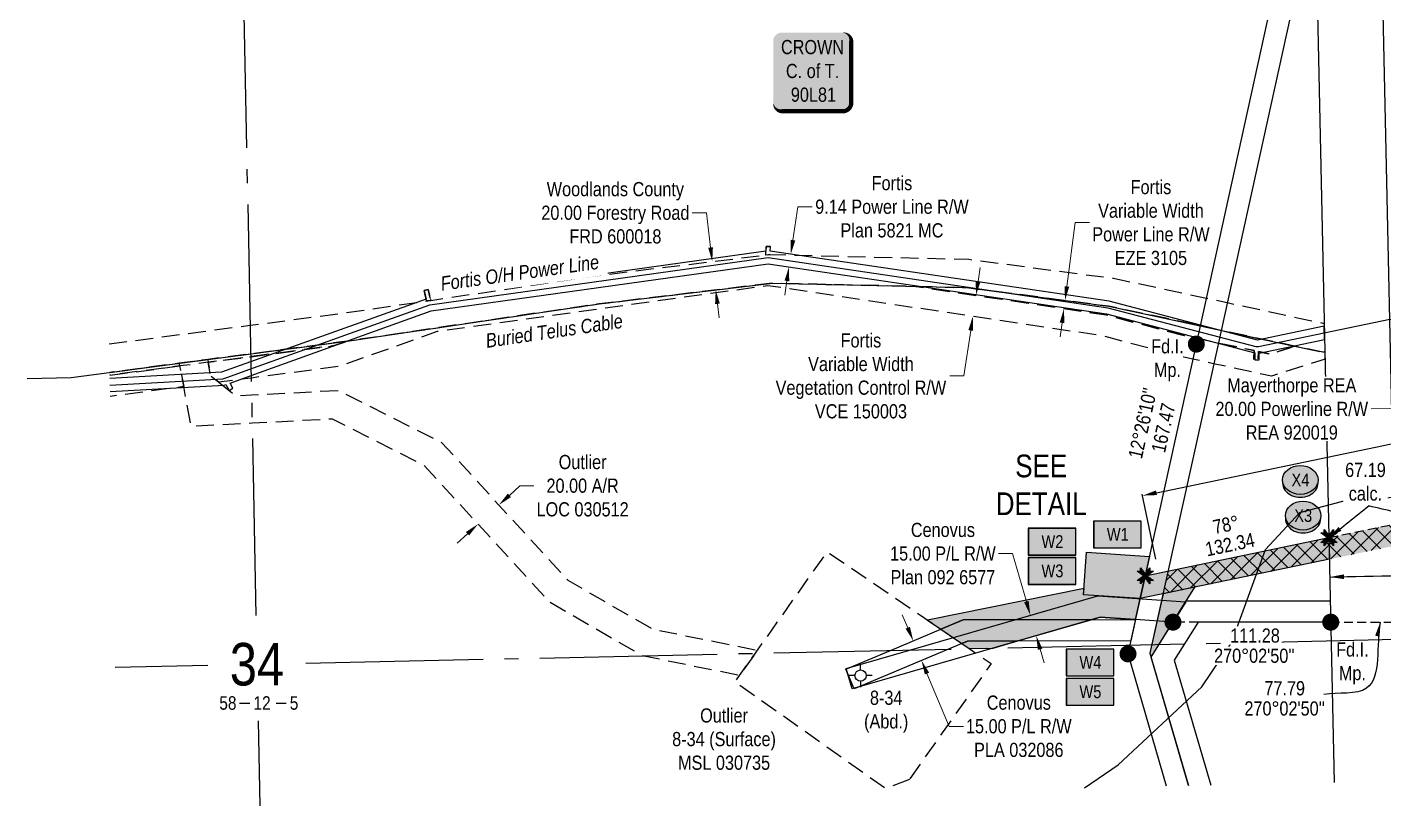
# Model space of a CAD drawing. Extents: x 583467 to 586907, y 5990577 to 5992825.
# Drawn here: x 585021 to 585978, y 5990601 to 5991150 of the extents above; entities that cross this region are included whole.
import ezdxf
from ezdxf.enums import TextEntityAlignment as Align

# ---------------------------------------------------------------- set-up
doc = ezdxf.new("R2010")
doc.units = 0
doc.header["$LTSCALE"] = 5
doc.header["$PDSIZE"] = 0.5
for name, pattern in [('foc-ACCESSROAD', [3.75, 2.5, -1.25]), ('foc-FLOWLINE', [3.75, 2.5, -1.25]), ('foc-QUARTERLINE', [33, 25, -3, 2, -3]), ('foc-TRAV', [1.875, 1.25, -0.625]), ('foc-WHEELTRACKS', [2, 0.4, -1.6])]:
    doc.linetypes.add(name, pattern=pattern)
doc.layers.get('Defpoints').update_dxf_attribs({"color": 9})
for name, color, linetype in [('10', 1, 'Continuous'), ('9', 3, 'Continuous'), ('AS-OWNER', 7, 'Continuous'), ('AS-POWER', 104, 'foc-POWER'), ('AS-TELUS', 224, 'foc-TEL'), ('C-AR', 13, 'foc-ACCESSROAD'), ('C-RW', 13, 'Continuous'), ('C-WS', 13, 'foc-ACCESSROAD'), ('DETAIL-T', 7, 'Continuous'), ('F-AR', 190, 'foc-ACCESSROAD'), ('F-EZE', 190, 'foc-FLOWLINE'), ('F-RW', 190, 'Continuous'), ('F-VCE', 190, 'foc-FLOWLINE'), ('F-WS-S', 8, 'Continuous'), ('L-BD', 7, 'Continuous'), ('L-BD1', 253, 'Continuous'), ('L-MON', 1, 'Continuous'), ('L-MON-T', 1, 'Continuous'), ('L-QSEC', 8, 'foc-QUARTERLINE'), ('L-SEC', 7, 'Continuous'), ('L-SECLBL', 7, 'Continuous'), ('L-TIE-T', 7, 'Continuous'), ('L-TITLEDB', 4, 'Continuous'), ('P-CROSSINGS', 250, 'Continuous'), ('P-PROPOSED', 10, 'Continuous'), ('P-PROPOSED-H', 21, 'Continuous'), ('P-TEMP-BLOCKS', 250, 'Continuous'), ('P-TEMP-BLUE-BORE-H', 131, 'Continuous'), ('P-TEMP-H', 41, 'Continuous'), ('P-TEMP-NO CUT-H', 104, 'Continuous'), ('P-TEMP-NO CUT-T', 143, 'Continuous'), ('P-TEMP_WORKSPACE', 46, 'Continuous'), ('P-TRAV', 4, 'foc-TRAV'), ('P-WORKAREA', 113, 'Continuous'), ('P-WORKAREA-H', 111, 'Continuous'), ('T-WATER', 160, 'Continuous'), ('T-WATER-P3', 160, 'foc-WHEELTRACKS')]:
    doc.layers.add(name, color=color, linetype=linetype)
for name, color, linetype, lineweight in [('C-AR-T', 13, 'Continuous', 9), ('C-WS-T', 13, 'Continuous', 9), ('F-AR-T', 190, 'Continuous', 9), ('F-EZE-T', 190, 'Continuous', 9), ('F-RW-T', 190, 'Continuous', 9), ('F-VCE-T', 190, 'Continuous', 9)]:
    doc.layers.add(name, color=color, linetype=linetype, lineweight=lineweight)
doc.layers.add('P-100m WELL BORE BUFFER', color=7, linetype='Continuous', true_color=0xf5ffd6)
doc.styles.add('80', font='ARIALN.TTF', dxfattribs={"height": 10})
doc.styles.add('80CG', font='ARIALN.TTF', dxfattribs={"height": 10})
doc.styles.add('80L', font='ARIALN.TTF', dxfattribs={"height": 10})
doc.styles.add('BOLD', font='ARIALNB.TTF')
doc.styles.add('Crossing', font='ARIALN.TTF', dxfattribs={"height": 10})
doc.styles.add('foc-LtypeFont', font='ARIALN.TTF', dxfattribs={"height": 7.35})
doc.styles.add('MtXpl_Arial_Narrow', font='ARIALNI.TTF')
doc.styles.add('SIMPLEX', font='ARIALN.TTF')
doc.linetypes.add('foc-POWER', pattern='A,6,-1,["P",foc-LtypeFont,S=0.2,R=0,X=-0.625,Y=-0.75],-1.24,4', length=12.24)
doc.linetypes.add('foc-TEL', pattern='A,2,-1,["T",foc-LtypeFont,S=0.2,R=0,X=-0.425,Y=-0.75],-1.24,8', length=12.24)
doc.linetypes.add('foc-TEL-NOLINE', pattern='A,0,-2,["T",foc-LtypeFont,S=0.2,R=0,X=-0.425,Y=-0.75],-10.24', length=12.24)
doc.linetypes.add('foc-TOPO-flowdirection-NOLINE', pattern='A,0,[">",foc-LtypeFont,S=0.3,R=0,X=0,Y=-0.945],-20,[">",foc-LtypeFont,S=0.3,R=0,X=0,Y=-0.945],0', length=20)
doc.dimstyles.new('Compass 5 000', dxfattribs={"dimscale": 5, "dimtxt": 9, "dimasz": 2, "dimexe": 0.2, "dimexo": 0.0625, "dimgap": 0.5, "dimtad": 0, "dimtih": 1, "dimtoh": 1, "dimzin": 0, "dimdsep": 46, "dimtxsty": '80CG', "dimcen": 0.1, "dimse1": 1, "dimse2": 1, "dimclrd": 256, "dimclrt": 256, "dimaunit": 1, "dimadec": 4, "dimazin": 0, "dimtfac": 0.06, "dimtofl": 0, "dimtmove": 0, "dimatfit": 1, "dimfxl": 0.2, "dimtolj": 1, "dimtzin": 0, "dimlwd": -1, "dimarcsym": 0})

# ---------------------------------------------------------------- blocks, each defined once
blk = doc.blocks.new('L-SECLBL')
at = {"layer": '9', "color": 7}
for p, q in [((-5.08, -27.83), (-12.29, -27.83)), ((20.7, -27.83), (13.5, -27.83))]:
    blk.add_line(p, q, dxfattribs=at)
at = {"layer": '10', "color": 2, "style": 'SIMPLEX'}
blk.add_attdef('SEC', text='', height=30, dxfattribs=at).set_placement((0, 0), align=Align.MIDDLE)
at = {"layer": '10', "color": 5, "style": '80L'}
blk.add_attdef('TWP', text='', height=9.5, dxfattribs=at).set_placement((-14.43, -27.37), align=Align.MIDDLE_RIGHT)
blk.add_attdef('RGE', text='', height=9.5, dxfattribs=at).set_placement((3.62, -27.37), align=Align.MIDDLE_CENTER)
blk.add_attdef('MER', text='', height=9.5, dxfattribs=at).set_placement((23.17, -27.37), align=Align.MIDDLE_LEFT)
blk = doc.blocks.new('GABD')
for p, q in [((-0.81, 0), (-1.62, 0)), ((0, 0.81), (0, 1.62)), ((1.62, 0), (0.81, 0)), ((0, -0.81), (0, -1.62))]:
    blk.add_line(p, q)
blk.add_circle((0, 0), 0.8)
blk = doc.blocks.new('*U32')
h = blk.add_hatch(color=255)
edge = h.paths.add_edge_path()
edge.add_line((-21.5, -28.5), (21.5, -28.5))
edge.add_arc((21.5, -22.5), 6, 270, 360)
edge.add_line((27.5, -22.5), (27.5, 21))
edge.add_arc((21.5, 21), 6, 0, 90)
edge.add_line((21.5, 27), (-21.5, 27))
edge.add_arc((-21.5, 21), 6, 90, 180)
edge.add_line((-27.5, 21), (-27.5, -22.5))
edge.add_arc((-21.5, -22.5), 6, 180, 270)
at = {"color": 14, "flags": 128}
blk.add_lwpolyline([(-21.5, -28.5, 3, 3, 0), (21.5, -28.5, 3, 3, 0.414214), (27.5, -22.5, 3, 3, 0), (27.5, 21, 3, 0, 0.414214), (21.5, 27, 0, 0, 0), (-21.5, 27, 0, 0, 0.414214), (-27.5, 21, 0, 0, 0), (-27.5, -22.5, 0, 3, 0.414214)], format="xyseb", close=True, dxfattribs=at)
at = {"color": 14, "style": '80'}
blk.add_attdef('ENTER_TEXT_001', (-26.85, -4.92), '', height=10, dxfattribs=at)
blk = doc.blocks.new('*D34')
at = {"layer": 'Defpoints', "color": 0, "transparency": 16777216}
for p in [(585504.43, 5990984.64), (585446.6, 5990977.6), (585449.03, 5990957.68)]:
    blk.add_point(p, dxfattribs=at)
at = {"layer": 'F-AR-T', "transparency": 16777216}
for p, q in [((585500.25, 5991018.98), (585490.25, 5991018.98)), ((585503.22, 5990994.56), (585500.25, 5991018.98)), ((585508.06, 5990954.8), (585509.27, 5990944.87))]:
    blk.add_line(p, q, dxfattribs=at)
for points in [[(585504.88, 5990994.76), (585501.57, 5990994.36), (585504.43, 5990984.64)], [(585509.72, 5990955), (585506.41, 5990954.6), (585506.85, 5990964.72)]]:
    blk.add_solid(points, dxfattribs=at)
at = {"layer": 'F-AR-T', "transparency": 16777216, "insert": (585436.11, 5991018.98), "char_height": 10, "attachment_point": 5, "style": '80CG'}
blk.add_mtext('\\A1;Woodlands County\\P20.00 Forestry Road\\PFRD 600018', dxfattribs=at)
blk = doc.blocks.new('*D35')
at = {"layer": 'C-AR-T', "transparency": 16777216}
for p, q in [((585361.36, 5990819.72), (585368.73, 5990826.48)), ((585368.73, 5990826.48), (585378.73, 5990826.48)), ((585331.88, 5990792.67), (585324.51, 5990785.91))]:
    blk.add_line(p, q, dxfattribs=at)
for points in [[(585360.24, 5990820.95), (585362.49, 5990818.5), (585353.99, 5990812.96)], [(585330.76, 5990793.9), (585333.01, 5990791.45), (585339.25, 5990799.44)]]:
    blk.add_solid(points, dxfattribs=at)
at = {"layer": 'Defpoints', "color": 0, "transparency": 16777216}
for p in [(585352.97, 5990814.08), (585353.99, 5990812.96), (585338.22, 5990800.56)]:
    blk.add_point(p, dxfattribs=at)
at = {"layer": 'C-AR-T', "transparency": 16777216, "insert": (585413, 5990826.48), "char_height": 10, "attachment_point": 5, "style": '80CG'}
blk.add_mtext('\\A1;Outlier\\P20.00 A/R\\PLOC 030512', dxfattribs=at)
blk = doc.blocks.new('*D38')
at = {"layer": 'Defpoints', "color": 0, "transparency": 16777216}
for p in [(585559.84, 5990989.86), (585588.84, 5990985.58), (585587.5, 5990976.53)]:
    blk.add_point(p, dxfattribs=at)
at = {"layer": 'F-RW-T', "transparency": 16777216}
for p, q in [((585561.3, 5990999.76), (585564.77, 5991023.23)), ((585564.77, 5991023.23), (585574.77, 5991023.23)), ((585557.04, 5990970.92), (585555.57, 5990961.03))]:
    blk.add_line(p, q, dxfattribs=at)
for points in [[(585559.65, 5991000), (585562.95, 5990999.51), (585559.84, 5990989.86)], [(585555.39, 5990971.17), (585558.69, 5990970.68), (585558.5, 5990980.82)]]:
    blk.add_solid(points, dxfattribs=at)
at = {"layer": 'F-RW-T', "transparency": 16777216, "insert": (585631.11, 5991023.23), "char_height": 10, "attachment_point": 5, "style": '80CG'}
blk.add_mtext('\\A1;Fortis\\P9.14 Power Line R/W\\PPlan 5821 MC', dxfattribs=at)
blk = doc.blocks.new('*D40')
at = {"layer": 'Defpoints', "color": 0, "transparency": 16777216}
for p in [(585675.58, 5990962.94), (585673.36, 5990948.14), (585688.13, 5990945.92)]:
    blk.add_point(p, dxfattribs=at)
at = {"layer": 'F-VCE-T', "transparency": 16777216}
for p, q in [((585691.84, 5990970.61), (585693.32, 5990980.5)), ((585686.65, 5990936.03), (585681.84, 5990903.95)), ((585681.84, 5990903.95), (585671.84, 5990903.95))]:
    blk.add_line(p, q, dxfattribs=at)
for points in [[(585690.19, 5990970.86), (585693.49, 5990970.36), (585690.36, 5990960.72)], [(585685, 5990936.28), (585688.3, 5990935.78), (585688.13, 5990945.92)]]:
    blk.add_solid(points, dxfattribs=at)
at = {"layer": 'F-VCE-T', "transparency": 16777216, "insert": (585609.24, 5990903.95), "char_height": 10, "attachment_point": 5, "style": '80CG'}
blk.add_mtext('\\A1;Fortis\\PVariable Width\\PVegetation Control R/W\\PVCE 150003', dxfattribs=at)
blk = doc.blocks.new('*D41')
at = {"layer": 'Defpoints', "color": 0, "transparency": 16777216}
for p in [(585753.13, 5990957.13), (585758.84, 5990956.38), (585758.08, 5990950.57)]:
    blk.add_point(p, dxfattribs=at)
at = {"layer": 'F-EZE-T', "transparency": 16777216}
for p, q in [((585754.43, 5990967.05), (585760.34, 5991012.11)), ((585760.34, 5991012.11), (585770.34, 5991012.11)), ((585751.07, 5990941.4), (585749.77, 5990931.49))]:
    blk.add_line(p, q, dxfattribs=at)
for points in [[(585752.78, 5990967.27), (585756.08, 5990966.83), (585753.13, 5990957.13)], [(585749.42, 5990941.62), (585752.72, 5990941.18), (585752.37, 5990951.32)]]:
    blk.add_solid(points, dxfattribs=at)
at = {"layer": 'F-EZE-T', "transparency": 16777216, "insert": (585813.73, 5991012.11), "char_height": 10, "attachment_point": 5, "style": '80CG'}
blk.add_mtext('\\A1;Fortis\\PVariable Width\\PPower Line R/W\\PEZE 3105', dxfattribs=at)
blk = doc.blocks.new('fdia')
at = {"color": 255, "const_width": 1}
blk.add_lwpolyline([(-0.5, 0, 1), (0.5, 0, 1)], format="xyb", close=True, dxfattribs=at)
blk = doc.blocks.new('Fdiaa')
blk.add_blockref('fdia', (0, 0))
blk = doc.blocks.new('fdib')
at = {"color": 1, "const_width": 1.6}
blk.add_lwpolyline([(-0.4, 0, 1), (0.4, 0, 1)], format="xyb", close=True, dxfattribs=at)
at = {"color": 1}
blk.add_circle((0, 0), 0.8, dxfattribs=at)
blk = doc.blocks.new('Fdibb')
blk.add_blockref('fdib', (0, 0))
blk = doc.blocks.new('fdicc')
for name in ['Fdibb', 'Fdiaa']:
    blk.add_blockref(name, (0, 0))
blk = doc.blocks.new('FDI')
blk.add_blockref('fdicc', (0, 0))
blk = doc.blocks.new('TEMP')
h = blk.add_hatch(color=255)
h.dxf.hatch_style = 1
h.paths.add_polyline_path([(0, 0.25), (-0.67, 1.15), (-0.67, 0.67), (-1.15, 0.67), (-0.25, 0), (-1.15, -0.67), (-0.67, -0.67), (-0.67, -1.15), (0, -0.25), (0.67, -1.15), (0.67, -0.67), (1.15, -0.67), (0.25, 0), (1.15, 0.67), (0.67, 0.67), (0.67, 1.15)])
h.paths.add_polyline_path([(0.57, 0.85), (0.57, 0.57), (0.85, 0.57), (0.08, 0), (0.85, -0.57), (0.57, -0.57), (0.57, -0.85), (0, -0.08), (-0.57, -0.85), (-0.57, -0.57), (-0.85, -0.57), (-0.08, 0), (-0.85, 0.57), (-0.57, 0.57), (-0.57, 0.85), (0, 0.08)], flags=16)
h = blk.add_hatch(color=1)
h.dxf.hatch_style = 1
h.paths.add_polyline_path([(0, 0.08), (-0.57, 0.85), (-0.57, 0.57), (-0.85, 0.57), (-0.08, 0), (-0.85, -0.57), (-0.57, -0.57), (-0.57, -0.85), (0, -0.08), (0.57, -0.85), (0.57, -0.57), (0.85, -0.57), (0.08, 0), (0.85, 0.57), (0.57, 0.57), (0.57, 0.85)])
at = {"color": 1}
for p, q in [((-0.08, 0), (0.08, 0)), ((0, 0.08), (0, -0.08))]:
    blk.add_line(p, q, dxfattribs=at)
at = {"color": 255, "flags": 128}
blk.add_lwpolyline([(-0.25, 0), (-1.15, 0.67), (-0.67, 0.67), (-0.67, 1.15), (0, 0.25), (0.67, 1.15), (0.67, 0.67), (1.15, 0.67), (0.25, 0), (1.15, -0.67), (0.67, -0.67), (0.67, -1.15), (0, -0.25), (-0.67, -1.15), (-0.67, -0.67), (-1.15, -0.67)], close=True, dxfattribs=at)
at = {"color": 1, "flags": 128}
blk.add_lwpolyline([(-0.08, 0), (-0.85, 0.57), (-0.57, 0.57), (-0.57, 0.85), (0, 0.08), (0.57, 0.85), (0.57, 0.57), (0.85, 0.57), (0.08, 0), (0.85, -0.57), (0.57, -0.57), (0.57, -0.85), (0, -0.08), (-0.57, -0.85), (-0.57, -0.57), (-0.85, -0.57)], close=True, dxfattribs=at)
blk = doc.blocks.new('Temp_Area_Small_Pink')
at = {"true_color": 0xff8aff}
h = blk.add_hatch(color=211, dxfattribs=at)
h.dxf.hatch_style = 1
h.paths.add_polyline_path([(-16.83, -9.44), (16.33, -9.44), (16.33, 9.05), (-16.83, 9.05)])
at = {"color": 250}
for points in [[(-17.03, -9.64), (16.53, -9.64), (16.53, 9.25), (-17.03, 9.25)], [(-16.93, -9.54), (16.43, -9.54), (16.43, 9.15), (-16.93, 9.15)]]:
    blk.add_lwpolyline(points, close=True, dxfattribs=at)
at = {"color": 250, "style": '80L'}
blk.add_attdef('TEMPORARY', text='', height=9, dxfattribs=at).set_placement((0, -0.15), align=Align.MIDDLE_CENTER)
blk = doc.blocks.new('*D52')
at = {"layer": 'Defpoints', "color": 0, "transparency": 16777216}
for p in [(586003.25, 5990883.97), (586023.25, 5990884.37), (586023.31, 5990881.71)]:
    blk.add_point(p, dxfattribs=at)
at = {"layer": 'F-EZE-T', "transparency": 16777216}
for p, q in [((585993.31, 5990881.11), (585969.1, 5990880.63)), ((586033.31, 5990881.92), (586043.3, 5990882.12))]:
    blk.add_line(p, q, dxfattribs=at)
for points in [[(585993.27, 5990882.78), (585993.34, 5990879.45), (586003.31, 5990881.31)], [(586033.27, 5990883.58), (586033.34, 5990880.25), (586023.31, 5990881.71)]]:
    blk.add_solid(points, dxfattribs=at)
at = {"layer": 'F-EZE-T', "transparency": 16777216, "insert": (585913.02, 5990880.63), "char_height": 10, "attachment_point": 5, "style": '80CG', "bg_fill": 3, "box_fill_scale": 1.1, "bg_fill_color": 256, "bg_fill_true_color": 13158600, "bg_fill_transparency": 0}
blk.add_mtext('\\A1;Mayerthorpe REA\\P20.00 Powerline R/W\\PREA 920019', dxfattribs=at)
blk = doc.blocks.new('xing2')
h = blk.add_hatch(color=50)
h.dxf.hatch_style = 1
edge = h.paths.add_edge_path()
edge.add_ellipse((0, 0), major_axis=(-12.5, 0), ratio=0.816297, start_angle=0, end_angle=360)
h = blk.add_hatch(color=250)
h.dxf.hatch_style = 1
edge = h.paths.add_edge_path()
edge.add_ellipse((0, -2.05), major_axis=(-12.5, 0), ratio=0.816297, start_angle=0, end_angle=180)
edge.add_line((12.5, -2.05), (12.5, 0))
edge.add_ellipse((0, 0), major_axis=(-12.5, 0), ratio=0.816297, start_angle=0, end_angle=180, ccw=False)
edge.add_line((-12.5, 0), (-12.5, -2.05))
at = {"color": 250}
blk.add_ellipse((0, 0), major_axis=(-12.5, 0), ratio=0.816297, dxfattribs=at)
blk.add_ellipse((0, -2.05), major_axis=(-12.5, 0), ratio=0.816297, start_param=0, end_param=3.141593, dxfattribs=at)
at = {"color": 250, "style": 'Crossing'}
blk.add_attdef('CROSSING', text='', height=9, dxfattribs=at).set_placement((0.09, 0.02), align=Align.MIDDLE_CENTER)
at = {"color": 250, "style": 'Crossing', "flags": 1}
for tag, p in [('OWNER', (0.09, -12.49)), ('DESCRIPTION', (0.09, -25.77)), ('LOCATION', (0.09, -39.3)), ('DWG_REF', (0.09, -52.84))]:
    blk.add_attdef(tag, text='', height=9, dxfattribs=at).set_placement(p, align=Align.MIDDLE_CENTER)
blk = doc.blocks.new('*D54')
at = {"layer": 'Defpoints', "color": 0, "transparency": 16777216}
for p in [(586450.32, 5990880.83), (585807.85, 5990819.53), (585822.25, 5990750.25)]:
    blk.add_point(p, dxfattribs=at)
at = {"layer": 'P-TEMP-NO CUT-T', "transparency": 16777216}
for p, q in [((586426.13, 5990948.08), (586209.29, 5990902.99)), ((585817.64, 5990821.56), (586054.22, 5990870.75))]:
    blk.add_line(p, q, dxfattribs=at)
at = {"layer": 'P-TEMP-NO CUT-T', "color": 0, "lineweight": -2, "transparency": 16777216}
for p, q in [((586445.23, 5990905.31), (586435.71, 5990951.09)), ((585817.16, 5990774.73), (585807.64, 5990820.51))]:
    blk.add_line(p, q, dxfattribs=at)
at = {"layer": 'P-TEMP-NO CUT-T', "transparency": 16777216}
for points in [[(586425.79, 5990949.71), (586426.47, 5990946.44), (586435.92, 5990950.11)], [(585817.3, 5990823.19), (585817.98, 5990819.93), (585807.85, 5990819.53)]]:
    blk.add_solid(points, dxfattribs=at)
at = {"layer": 'P-TEMP-NO CUT-T', "transparency": 16777216, "insert": (586131.75, 5990886.87), "char_height": 10, "attachment_point": 5, "rotation": 11.74529, "style": 'BOLD', "bg_fill": 3, "box_fill_scale": 1.1, "bg_fill_color": 256, "bg_fill_true_color": 13158600, "bg_fill_transparency": 0}
blk.add_mtext('\\A1;{\\H1.4x;NO CUT ZONE 641.5}', dxfattribs=at)
blk = doc.blocks.new('*D55')
at = {"layer": 'Defpoints', "color": 0, "transparency": 16777216}
for p in [(585722.38, 5990733.37), (585728.68, 5990735.2), (585726.55, 5990718.97)]:
    blk.add_point(p, dxfattribs=at)
at = {"layer": 'F-RW-T', "transparency": 16777216}
for p, q in [((585716.13, 5990778.62), (585706.13, 5990778.62)), ((585725.9, 5990744.8), (585716.13, 5990778.62)), ((585735.62, 5990711.18), (585738.4, 5990701.58))]:
    blk.add_line(p, q, dxfattribs=at)
for points in [[(585727.5, 5990745.26), (585724.3, 5990744.34), (585728.68, 5990735.2)], [(585737.22, 5990711.65), (585734.02, 5990710.72), (585732.84, 5990720.79)]]:
    blk.add_solid(points, dxfattribs=at)
at = {"layer": 'F-RW-T', "transparency": 16777216, "insert": (585667.04, 5990778.62), "char_height": 10, "attachment_point": 5, "style": '80CG'}
blk.add_mtext('\\A1;Cenovus\\P15.00 P/L R/W\\PPlan 092 6577', dxfattribs=at)
blk = doc.blocks.new('Temp_Area3')
h = blk.add_hatch(color=111)
h.dxf.hatch_style = 1
h.paths.add_polyline_path([(-16.83, -9.44), (16.33, -9.44), (16.33, 9.05), (-16.83, 9.05)])
at = {"color": 250}
for points in [[(-17.03, -9.64), (16.53, -9.64), (16.53, 9.25), (-17.03, 9.25)], [(-16.93, -9.54), (16.43, -9.54), (16.43, 9.15), (-16.93, 9.15)]]:
    blk.add_lwpolyline(points, close=True, dxfattribs=at)
at = {"color": 250, "style": '80L'}
blk.add_attdef('TEMPORARY', text='', height=9, dxfattribs=at).set_placement((0, -0.15), align=Align.MIDDLE_CENTER)
blk = doc.blocks.new('*D62')
at = {"layer": 'Defpoints', "color": 0, "transparency": 16777216}
for p in [(585648.29, 5990718.02), (585651.94, 5990703.28), (585654.1, 5990704.18)]:
    blk.add_point(p, dxfattribs=at)
at = {"layer": 'F-RW-T', "transparency": 16777216}
for p, q in [((585642.25, 5990726.33), (585638.38, 5990735.55)), ((585655.81, 5990694.06), (585671.46, 5990656.81)), ((585671.46, 5990656.81), (585681.46, 5990656.81))]:
    blk.add_line(p, q, dxfattribs=at)
for points in [[(585643.79, 5990726.98), (585640.72, 5990725.69), (585646.13, 5990717.11)], [(585657.35, 5990694.7), (585654.28, 5990693.41), (585651.94, 5990703.28)]]:
    blk.add_solid(points, dxfattribs=at)
at = {"layer": 'F-RW-T', "transparency": 16777216, "insert": (585720.55, 5990656.81), "char_height": 10, "attachment_point": 5, "style": '80CG'}
blk.add_mtext('\\A1;Cenovus\\P15.00 P/L R/W\\PPLA 032086', dxfattribs=at)

msp = doc.modelspace()

# ---------------------------------------------------------------- hatches: boundary and pattern name
at = {"layer": 'P-PROPOSED-H'}
h = msp.add_hatch(color=256, dxfattribs=at)
h.dxf.hatch_style = 1
h.paths.add_polyline_path([(585809.69, 5990762.951), (585939.204, 5990789.879), (585939.534, 5990774.634), (585806.151, 5990746.902)])
at = {"layer": 'P-TEMP-BLUE-BORE-H'}
msp.add_hatch(color=256, dxfattribs=at).paths.add_polyline_path([(585825.789, 5990766.299), (585822.249, 5990750.249), (586450.322, 5990880.834), (586443.533, 5990894.736)])
at = {"layer": 'P-TEMP-H'}
h = msp.add_hatch(color=256, dxfattribs=at)
h.dxf.hatch_style = 1
h.paths.add_polyline_path([(585806.151, 5990746.902), (585766.264, 5990749.653), (585768.327, 5990779.568), (585812.68, 5990776.509)])
h = msp.add_hatch(color=256, dxfattribs=at)
h.dxf.hatch_style = 1
h.paths.add_polyline_path([(585665.574, 5990725.285), (585681.368, 5990731.922), (585772.233, 5990732.177), (585777.916, 5990733.82), (585802.916, 5990732.096), (585806.151, 5990746.902), (585766.264, 5990749.653), (585766.573, 5990754.135), (585656.25, 5990731.644)])
h = msp.add_hatch(color=256, dxfattribs=at)
h.dxf.hatch_style = 1
h.paths.add_polyline_path([(585822.249, 5990750.249), (585813.033, 5990708.453), (585813.846, 5990705.669), (585844.685, 5990754.913)])
h = msp.add_hatch(color=256, dxfattribs=at)
h.dxf.hatch_style = 1
h.paths.add_polyline_path([(585680.345, 5990715.214), (585685.607, 5990711.621), (585702.386, 5990711.987), (585719.849, 5990717.035), (585684.498, 5990716.96)])
at = {"layer": 'P-TEMP-NO CUT-H', "ltscale": 2}
h = msp.add_hatch(dxfattribs=at)
h.set_pattern_fill('ANSI37', color=256, scale=2.498877)
h.set_pattern_definition([(45, (263.2505, 2691.258), (-5.61013842, 5.61013842), []), (135, (263.2505, 2691.258), (-5.61013842, -5.61013842), [])])
h.paths.add_polyline_path([(585825.789, 5990766.299), (585822.249, 5990750.249), (586450.322, 5990880.834), (586443.533, 5990894.736)])
at = {"layer": 'P-WORKAREA-H'}
h = msp.add_hatch(color=256, dxfattribs=at)
h.dxf.hatch_style = 1
h.paths.add_polyline_path([(585665.574, 5990725.285), (585680.345, 5990715.214), (585684.498, 5990716.96), (585719.849, 5990717.035), (585772.233, 5990732.177), (585681.368, 5990731.922)])

# ---------------------------------------------------------------- linework, layer by layer
at = {"layer": 'AS-TELUS', "linetype": 'foc-TEL-NOLINE', "flags": 128}
msp.add_lwpolyline([(585021.352, 5990902.038), (585052.341, 5990902.856), (585052.341, 5990902.856), (585178.977, 5990919.537), (585247.105, 5990928.51), (585424.726, 5990954.794), (585546.9, 5990969.392), (585683.796, 5990966.227), (585783.959, 5990953.091), (585914.93, 5990924.972), (585936.242, 5990920.673), (585936.376, 5990920.667)], dxfattribs=at)
at = {"layer": 'C-AR', "flags": 128}
msp.add_lwpolyline([(585156.445, 5990899.478), (585168.444, 5990890.004), (585179.559, 5990890.582), (585240.941, 5990893.776), (585313.561, 5990857.052), (585402.698, 5990759.856), (585462.22, 5990725.467), (585536.348, 5990710.492), (585534.806, 5990708.307), (585523.702, 5990692.633), (585455.045, 5990706.566), (585390.027, 5990744.068), (585301.277, 5990840.841), (585236.662, 5990873.517), (585179.962, 5990870.566), (585136.959, 5990868.329), (585131.761, 5990896.439), (585129.111, 5990910.957), (585128.653, 5990912.908), (585148.674, 5990915.545), (585148.975, 5990913.573), (585150.741, 5990903.982), (585156.445, 5990899.478)], close=True, dxfattribs=at)
at = {"layer": 'C-RW'}
for points in [[(585824.783, 5990614.683), (585797.558, 5990707.934), (585845.734, 5990926.404), (585905.029, 5991196.193), (585900.272, 5991532.733), (585915.27, 5991532.997), (585920.053, 5991194.678), (585860.382, 5990923.174), (585813.033, 5990708.453), (585840.311, 5990615.022)], [(585840.311, 5990615.022), (585813.846, 5990705.669), (585838.66, 5990745.293), (585940.169, 5990745.277)], [(585940.493, 5990730.277), (585940.493, 5990730.277), (585846.964, 5990730.291), (585830.131, 5990703.412), (585855.838, 5990615.362)]]:
    msp.add_lwpolyline(points, dxfattribs=at)
at = {"layer": 'C-WS', "flags": 128}
msp.add_lwpolyline([(585643.387, 5990619.398), (585626.558, 5990612.931), (585520.445, 5990688.032), (585523.702, 5990692.633), (585534.806, 5990708.308), (585536.347, 5990710.492), (585585.488, 5990779.895), (585665.574, 5990725.285), (585680.345, 5990715.214), (585685.63, 5990711.605), (585701.158, 5990701.023), (585643.387, 5990619.398)], close=True, dxfattribs=at)
at = {"layer": 'F-AR', "flags": 128}
for points in [[(585079.214, 5990926.578), (585178.572, 5990939.665), (585244.349, 5990948.329), (585306.075, 5990957.221), (585422.066, 5990974.627), (585542.281, 5990989.23), (585545.329, 5990989.595), (585685.329, 5990986.206), (585787.362, 5990972.826), (585852.811, 5990958.797), (585867.427, 5990955.664), (585919.188, 5990944.569), (585935.818, 5990940.996), (585935.936, 5990940.97)], [(585936.376, 5990920.667), (585936.242, 5990920.673), (585934.833, 5990920.742), (585914.989, 5990925.005), (585863.09, 5990936.034), (585848.566, 5990939.5), (585783.959, 5990953.091), (585683.796, 5990966.227), (585648.49, 5990967.029), (585647.994, 5990967.04), (585546.9, 5990969.392), (585424.726, 5990954.794), (585247.105, 5990928.51), (585178.977, 5990919.537), (585148.674, 5990915.545), (585128.653, 5990912.908), (585079.623, 5990906.45)]]:
    msp.add_lwpolyline(points, dxfattribs=at)
at = {"layer": 'F-EZE', "flags": 128}
msp.add_lwpolyline([(585914.93, 5990924.972), (585897.886, 5990919.299), (585889.567, 5990921.134), (585889.367, 5990914.333), (585886.321, 5990914.382), (585886.51, 5990921.798), (585861.124, 5990927.113), (585846.602, 5990930.57), (585838.103, 5990932.141), (585782.085, 5990946.969), (585648.489, 5990966.997), (585683.796, 5990966.227), (585783.959, 5990953.091), (585848.549, 5990939.422), (585863.089, 5990936.028), (585914.93, 5990924.972)], close=True, dxfattribs=at)
at = {"layer": 'F-EZE'}
msp.add_lwpolyline([(585306.075, 5990957.221), (585303.021, 5990956.819), (585301.176, 5990964.204), (585304.13, 5990964.948), (585306.075, 5990957.221)], close=True, dxfattribs=at)
at = {"layer": 'F-EZE', "flags": 128}
msp.add_lwpolyline([(585079.623, 5990906.45), (585128.653, 5990912.908), (585148.674, 5990915.545), (585178.977, 5990919.537), (585247.105, 5990928.51), (585238.181, 5990925.318), (585179.017, 5990917.528), (585148.975, 5990913.573), (585129.111, 5990910.957), (585079.664, 5990904.447)], dxfattribs=at)
at = {"layer": 'F-RW', "flags": 128}
msp.add_lwpolyline([(585079.898, 5990892.918), (585160.336, 5990897.459), (585161.533, 5990897.888), (585163.809, 5990893.778), (585166.474, 5990895.254), (585164.439, 5990898.929), (585179.294, 5990904.25), (585306.317, 5990949.751), (585543.791, 5990982.997), (585782.484, 5990947.67), (585887.009, 5990920.199), (585886.887, 5990915.273), (585889.938, 5990915.195), (585890.06, 5990920.121), (585936.179, 5990929.745), (585935.978, 5990939.046), (585888.76, 5990929.18), (585784.355, 5990956.667), (585545.358, 5990992.004), (585545.374, 5990995.271), (585542.322, 5990995.283), (585542.307, 5990992.017), (585305.638, 5990958.885), (585304.145, 5990964.955), (585301.187, 5990964.226), (585302.68, 5990958.156), (585158.5, 5990906.511), (585079.712, 5990902.062)], dxfattribs=at)
at = {"layer": 'F-RW'}
msp.add_lwpolyline([(585802.923, 5990732.264), (585799.603, 5990717.206), (585684.498, 5990716.96), (585680.345, 5990715.214), (585671.004, 5990711.285), (585604.507, 5990683.352), (585598.695, 5990697.187), (585630.141, 5990710.392), (585665.574, 5990725.285), (585681.368, 5990731.922), (585802.923, 5990732.264)], close=True, dxfattribs=at)
at = {"layer": 'F-VCE', "flags": 128}
for points in [[(585545.329, 5990989.595), (585542.281, 5990989.23), (585542.315, 5990995.277), (585545.361, 5990995.26), (585545.329, 5990989.595)], [(585546.9, 5990969.392), (585648.021, 5990967.068), (585648.49, 5990967.018), (585782.09, 5990946.974), (585838.108, 5990932.161), (585846.619, 5990930.625), (585861.125, 5990927.13), (585886.537, 5990921.826), (585886.348, 5990914.411), (585889.394, 5990914.347), (585889.581, 5990921.166), (585897.905, 5990919.314), (585912.279, 5990924.097), (585914.969, 5990924.994), (585934.833, 5990920.742), (585936.376, 5990920.667), (585936.481, 5990915.809), (585898.776, 5990903.809), (585857.942, 5990912.583), (585843.325, 5990915.724), (585834.621, 5990917.594), (585779.059, 5990932.274), (585645.822, 5990952.268), (585543.717, 5990967.591), (585310.431, 5990935.269), (585241.777, 5990910.715), (585179.32, 5990902.491), (585156.445, 5990899.478), (585150.741, 5990903.982), (585148.975, 5990913.573), (585179.017, 5990917.528), (585238.181, 5990925.318), (585247.105, 5990928.51), (585424.726, 5990954.794), (585546.9, 5990969.392)]]:
    msp.add_lwpolyline(points, close=True, dxfattribs=at)
msp.add_lwpolyline([(585079.664, 5990904.447), (585129.111, 5990910.957), (585131.737, 5990896.427), (585079.968, 5990889.476)], dxfattribs=at)
at = {"layer": 'L-QSEC'}
for p, q in [((585166.907, 5991519.791), (585182.775, 5990730.627)), ((585217.886, 5990701.4), (585986.744, 5990718.201)), ((585083.447, 5990698.462), (585148.651, 5990699.887)), ((585184.182, 5990660.673), (585185.387, 5990600.71))]:
    msp.add_line(p, q, dxfattribs=at)
at = {"layer": 'L-SEC'}
msp.add_line((585969.103, 5991533.948), (585988.905, 5990618.27), dxfattribs=at)
at = {"layer": 'L-TITLEDB'}
msp.add_line((585923.13, 5991533.137), (585942.937, 5990617.265), dxfattribs=at)
at = {"layer": 'P-TEMP_WORKSPACE'}
msp.add_lwpolyline([(585680.345, 5990715.214), (585685.607, 5990711.621), (585702.386, 5990711.987), (585719.849, 5990717.035), (585684.498, 5990716.96)], close=True, dxfattribs=at)
at = {"layer": 'P-TRAV', "flags": 128}
for points in [[(585939.204, 5990789.879), (586005.011, 5990803.561)], [(585846.964, 5990730.291), (585829.267, 5990730.294)], [(585940.493, 5990730.277), (586006.597, 5990730.208)]]:
    msp.add_lwpolyline(points, dxfattribs=at)
at = {"layer": 'P-WORKAREA'}
msp.add_lwpolyline([(585665.574, 5990725.285), (585680.345, 5990715.214), (585684.498, 5990716.96), (585719.849, 5990717.035), (585772.233, 5990732.177), (585681.368, 5990731.922)], close=True, dxfattribs=at)
at = {"layer": 'T-WATER', "flags": 128}
msp.add_lwpolyline([(585766.982, 5990613.42), (585790.58, 5990629.58), (585849.59, 5990684.585), (585870.594, 5990715.587), (585894.6, 5990781.591), (585918.605, 5990807.595), (585952.609, 5990816.596), (586023.616, 5990820.601)], dxfattribs=at)
at = {"layer": 'T-WATER-P3', "linetype": 'foc-TOPO-flowdirection-NOLINE', "flags": 128}
msp.add_lwpolyline([(585766.982, 5990613.42), (585790.58, 5990629.58), (585849.59, 5990684.585), (585870.594, 5990715.587), (585894.6, 5990781.591), (585918.605, 5990807.595), (585952.609, 5990816.596), (586023.616, 5990820.601), (586053.62, 5990835.604), (586093.626, 5990864.608), (586127.63, 5990873.61), (586172.635, 5990878.614), (586212.639, 5990886.617), (586259.645, 5990904.621), (586297.65, 5990927.625), (586328.655, 5990954.627), (586364.661, 5990981.631), (586407.666, 5990999.634), (586435.67, 5991015.637), (586473.676, 5991045.641), (586533.686, 5991112.647), (586566.692, 5991143.651), (586598.697, 5991170.654), (586631.703, 5991217.659), (586648.706, 5991231.66), (586683.715, 5991314.666), (586695.718, 5991327.667), (586722.721, 5991336.67), (586755.724, 5991335.672), (586802.728, 5991323.675), (586851.731, 5991290.677), (586876.733, 5991283.678), (586895.834, 5991281.365)], dxfattribs=at)

# ---------------------------------------------------------------- block references
at = {"layer": 'AS-OWNER', "color": 3}
ref = msp.add_blockref('*U32', (585574.931, 5991119.116), dxfattribs=at)
ref.add_attrib('ENTER_TEXT_001', 'CROWN', (585552.871, 5991130.888), dxfattribs={"layer": '0', "color": 14, "height": 10, "style": '80'})
ref.add_attrib('ENTER_TEXT_002', 'C. of T.', (585556.367, 5991114.044), dxfattribs={"layer": '0', "color": 14, "height": 10, "style": '80'})
ref.add_attrib('ENTER_TEXT_003', '90L81', (585559.836, 5991097.337), dxfattribs={"layer": '0', "color": 14, "height": 10, "style": '80'})
at = {"layer": 'F-WS-S', "xscale": 4.997753599999917, "yscale": 4.997753599999917, "zscale": 4.997753599999917}
msp.add_blockref('GABD', (585609.039, 5990692.609), dxfattribs=at)
at = {"layer": 'L-MON', "xscale": 4.997753599999977, "yscale": 4.997753599999977, "zscale": 4.997753599999977}
for p in [(585829.267, 5990730.294), (585940.493, 5990730.277), (585797.558, 5990707.934)]:
    msp.add_blockref('FDI', p, dxfattribs=at)
at = {"layer": 'L-SECLBL', "xscale": 0.99955072, "yscale": 0.99955072, "zscale": 0.99955072}
msp.add_blockref('L-SECLBL', (585183.378, 5990700.645), dxfattribs=at).add_auto_attribs({'SEC': '34', 'TWP': '58', 'RGE': '12', 'MER': '5'})
at = {"layer": 'P-100m WELL BORE BUFFER', "xscale": 0.99955072, "yscale": 0.99955072, "zscale": 0.99955072}
for p, values in [((585744.278, 5990787.275), {'TEMPORARY': 'W2'}), ((585790.361, 5990792.351), {'TEMPORARY': 'W1'}), ((585744.278, 5990766.594), {'TEMPORARY': 'W3'}), ((585771.051, 5990681.362), {'TEMPORARY': 'W5'})]:
    msp.add_blockref('Temp_Area_Small_Pink', p, dxfattribs=at).add_auto_attribs(values)
at = {"layer": 'P-TEMP-BLOCKS', "xscale": 0.99955072, "yscale": 0.99955072, "zscale": 0.99955072}
msp.add_blockref('Temp_Area3', (585771.051, 5990702.043), dxfattribs=at).add_auto_attribs({'TEMPORARY': 'W4'})

# ---------------------------------------------------------------- texts
at = {"layer": 'AS-TELUS', "insert": (585392.982, 5990935.693), "char_height": 9.99551, "width": 97.19138, "attachment_point": 5, "rotation": 8.417295, "style": '80CG'}
msp.add_mtext('\\A1;{\\fArial Narrow|b0|i1|c0|p34;Buried Telus Cable}', dxfattribs=at)
at = {"layer": 'C-WS-T', "attachment_point": 5, "style": '80CG'}
for s, insert, char_height, width in [('\\A1;8-34\\P(Abd.)', (585627.055, 5990667.132), 9.9955, 30.58421), ('\\A1;Outlier\\P8-34 (Surface)\\PMSL 030735', (585512.735, 5990647.747), 9.99551, 78.95946)]:
    msp.add_mtext(s, dxfattribs=dict(at, insert=insert, char_height=char_height, width=width))
at = {"layer": 'DETAIL-T', "color": 3, "insert": (585736.373, 5990827.142), "char_height": 15.9928, "width": 63.60754, "attachment_point": 5, "style": '80CG'}
msp.add_mtext('SEE\\PDETAIL', dxfattribs=at)
at = {"layer": 'L-BD', "style": '80L'}
for s, height, p in [('77.79', 9.9955, (585908.029, 5990683.666)), ("270°02'50''", 9.99551, (585908.013, 5990669.423))]:
    msp.add_text(s, height=height, rotation=359.9374, dxfattribs=at).set_placement(p, align=Align.MIDDLE)
at = {"layer": 'L-MON-T', "insert": (585955.78, 5990701.187), "char_height": 9.9955, "width": 22.03416, "attachment_point": 5, "style": '80CG'}
msp.add_mtext('\\A1;Fd.I.\\PMp.', dxfattribs=at)

# ---------------------------------------------------------------- dimensions: what is measured, and where the dimension line sits
at = {"layer": 'C-AR-T'}
dim = msp.add_aligned_dim(p1=(585338.222, 5990800.556), p2=(585352.966, 5990814.084), distance=-1.52, text='Outlier\\P20.00 A/R\\PLOC 030512', dimstyle='Compass 5 000', dxfattribs=at)
dim.commit()
dim.dimension.update_dxf_attribs({"geometry": '*D35', "text_midpoint": (585413.001, 5990826.485)})
at = {"layer": 'F-RW-T', "color": 3}
dim = msp.add_linear_dim(base=(585559.838, 5990989.864), p1=(585587.499, 5990976.528), p2=(585588.836, 5990985.576), angle=81.589303, text='Fortis\\P9.14 Power Line R/W\\PPlan 5821 MC', dimstyle='Compass 5 000', dxfattribs=at)
dim.commit()
dim.dimension.update_dxf_attribs({"geometry": '*D38', "text_midpoint": (585631.111, 5991023.227), "dimtype": 161})
at = {"layer": 'F-RW-T', "color": 5}
for base, p1, p2, angle, text, picture, middle in [((585728.68, 5990735.195), (585726.547, 5990718.971), (585722.383, 5990733.375), 106.122512, 'Cenovus\\P15.00 P/L R/W\\PPlan 092 6577', '*D55', (585667.041, 5990778.624)), ((585651.939, 5990703.276), (585648.289, 5990718.02), (585654.1, 5990704.184), 292.786004, 'Cenovus\\P15.00 P/L R/W\\PPLA 032086', '*D62', (585720.545, 5990656.808))]:
    dim = msp.add_linear_dim(base=base, p1=p1, p2=p2, angle=angle, text=text, dimstyle='Compass 5 000', dxfattribs=at)
    dim.commit()
    dim.dimension.update_dxf_attribs({"geometry": picture, "text_midpoint": middle, "dimtype": 161})
at = {"layer": 'F-VCE-T'}
dim = msp.add_linear_dim(base=(585688.135, 5990945.919), p1=(585675.583, 5990962.936), p2=(585673.362, 5990948.136), angle=261.465242, text='Fortis\\PVariable Width\\PVegetation Control R/W\\PVCE 150003', dimstyle='Compass 5 000', dxfattribs=at)
dim.commit()
dim.dimension.update_dxf_attribs({"geometry": '*D40', "text_midpoint": (585609.244, 5990903.949), "dimtype": 161})

# ---------------------------------------------------------------- leaders
at = {"layer": 'L-BD', "path_type": 1}
msp.add_leader([(585975.435, 5990730.241), (585965.751, 5990683.688), (585935.644, 5990679.355)], dimstyle='Compass 5 000', override={"dimgap": 0.5, "dimtad": 0}, dxfattribs=at)

# ---------------------------------------------------------------- next in the draw order: texts
at = {"layer": 'AS-POWER', "insert": (585308.892, 5990973.42), "char_height": 9.99116, "width": 115.95239, "attachment_point": 1, "rotation": 7.969253, "style": 'MtXpl_Arial_Narrow', "bg_fill": 2}
msp.add_mtext('\\pi0.23397; Fortis O/H Power Line ', dxfattribs=at)
at = {"layer": 'L-BD', "insert": (585887.106, 5990725.852), "char_height": 9.9955, "width": 34.60696, "attachment_point": 2, "rotation": 359.9912, "style": '80L', "bg_fill": 3, "box_fill_scale": 1.15, "bg_fill_color": 256, "bg_fill_true_color": 256, "bg_fill_transparency": 0}
msp.add_mtext('111.28', dxfattribs=at)

# ---------------------------------------------------------------- next in the draw order: linework, layer by layer
at = {"layer": 'AS-POWER', "flags": 128}
msp.add_lwpolyline([(585079.644, 5990897.408), (585159.432, 5990901.913), (585160.017, 5990902.122), (585162.922, 5990903.163), (585177.777, 5990908.484), (585305.235, 5990954.142), (585543.809, 5990987.541), (585783.388, 5990952.084), (585887.648, 5990924.682), (585889.654, 5990924.631), (585982.271, 5990943.959), (586106.659, 5990925.334), (586406.255, 5991037.313), (586626.617, 5991245.461)], dxfattribs=at)

# ---------------------------------------------------------------- next in the draw order: texts
at = {"layer": 'L-BD', "insert": (585886.627, 5990711.608), "char_height": 9.99551, "width": 57.03492, "attachment_point": 2, "rotation": 359.9912, "style": '80L', "bg_fill": 3, "box_fill_scale": 1.15, "bg_fill_color": 256, "bg_fill_true_color": 256, "bg_fill_transparency": 0}
msp.add_mtext("270°02'50''", dxfattribs=at)

# ---------------------------------------------------------------- next in the draw order: dimensions: what is measured, and where the dimension line sits
at = {"layer": 'F-AR-T', "color": 3}
dim = msp.add_linear_dim(base=(585504.431, 5990984.635), p1=(585449.027, 5990957.685), p2=(585446.603, 5990977.596), angle=96.940033, text='Woodlands County\\P20.00 Forestry Road\\PFRD 600018', dimstyle='Compass 5 000', dxfattribs=at)
dim.commit()
dim.dimension.update_dxf_attribs({"geometry": '*D34', "text_midpoint": (585436.113, 5991018.982), "dimtype": 161})

# ---------------------------------------------------------------- next in the draw order: dimensions: what is measured, and where the dimension line sits
at = {"layer": 'P-TEMP-NO CUT-T'}
dim = msp.add_linear_dim(base=(585807.846, 5990819.526), p1=(586450.322, 5990880.834), p2=(585822.249, 5990750.249), angle=191.745291, text='{\\H1.4x;NO CUT ZONE <>}', dimstyle='Compass 5 000', override={"dimtxt": 2, "dimexo": 5, "dimtih": 0, "dimdec": 1, "dimtxsty": 'BOLD', "dimse1": 0, "dimse2": 0, "dimtfill": 1, "dimtfillclr": 256}, dxfattribs=at)
dim.commit()
dim.dimension.update_dxf_attribs({"geometry": '*D54', "text_midpoint": (586131.754, 5990886.872), "dimtype": 161})

# ---------------------------------------------------------------- next in the draw order: linework, layer by layer
at = {"layer": 'F-RW'}
msp.add_lwpolyline([(585829.281, 5990730.278), (585802.916, 5990732.096), (585777.916, 5990733.82), (585603.086, 5990683.284), (585598.922, 5990697.687), (585776.301, 5990748.96), (585803.947, 5990747.054), (585838.28, 5990744.686)], close=True, dxfattribs=at)
at = {"layer": 'P-PROPOSED', "flags": 128}
msp.add_lwpolyline([(585809.69, 5990762.951), (585939.204, 5990789.879), (585939.534, 5990774.634), (585806.151, 5990746.902)], close=True, dxfattribs=at)
at = {"layer": 'P-TEMP_WORKSPACE'}
for points in [[(585806.151, 5990746.902), (585766.264, 5990749.653), (585768.327, 5990779.568), (585812.68, 5990776.509)], [(585665.574, 5990725.285), (585681.368, 5990731.922), (585772.233, 5990732.177), (585777.916, 5990733.82), (585802.916, 5990732.096), (585806.151, 5990746.902), (585766.264, 5990749.653), (585766.573, 5990754.135), (585656.25, 5990731.644)], [(585822.249, 5990750.249), (585813.033, 5990708.453), (585813.846, 5990705.669), (585844.685, 5990754.913)]]:
    msp.add_lwpolyline(points, close=True, dxfattribs=at)

# ---------------------------------------------------------------- next in the draw order: block references
at = {"layer": 'L-MON', "xscale": 4.997753599999958, "yscale": 4.997753599999958, "zscale": 4.997753599999958}
for p in [(585939.204, 5990789.879), (585809.69, 5990762.951)]:
    msp.add_blockref('TEMP', p, dxfattribs=at)
at = {"layer": 'P-CROSSINGS', "xscale": 0.99955072, "yscale": 0.99955072, "zscale": 0.99955072}
msp.add_blockref('xing2', (585920.999, 5990805.437), dxfattribs=at).add_auto_attribs({'CROSSING': 'X3'})

# ---------------------------------------------------------------- next in the draw order: texts
at = {"layer": 'L-BD', "style": '80L'}
msp.add_text('167.47', height=9.9955, rotation=77.5637, dxfattribs=at).set_placement((585822.478, 5990867.357), align=Align.MIDDLE)
at = {"layer": 'L-BD1', "style": '80L'}
for s, p in [('78°', (585866.55, 5990799.02)), ('132.34', (585869.449, 5990785.075))]:
    msp.add_text(s, height=9.9955, rotation=11.7452, dxfattribs=at).set_placement(p, align=Align.MIDDLE)
at = {"layer": 'L-MON-T', "insert": (585825.347, 5990915.033), "char_height": 9.9955, "width": 22.03416, "attachment_point": 5, "style": '80CG', "bg_fill": 3, "box_fill_scale": 1, "bg_fill_color": 256, "bg_fill_transparency": 0}
msp.add_mtext('\\A1;Fd.I.\\PMp.', dxfattribs=at)

# ---------------------------------------------------------------- next in the draw order: leaders
at = {"layer": 'L-BD', "path_type": 1}
msp.add_leader([(585939.804, 5990762.127), (586037.781, 5990764.096)], dimstyle='Compass 5 000', override={"dimgap": 0.5, "dimtad": 0}, dxfattribs=at)
at = {"layer": 'L-TIE-T', "color": 1, "path_type": 1}
for points in [[(585939.204, 5990789.879), (585967.265, 5990812.248)], [(586005.011, 5990803.561), (585967.265, 5990812.248)]]:
    msp.add_leader(points, dimstyle='Compass 5 000', override={"dimgap": 0.5, "dimtad": 0}, dxfattribs=at)

# ---------------------------------------------------------------- next in the draw order: block references
at = {"layer": 'L-MON', "xscale": 4.997753599999977, "yscale": 4.997753599999977, "zscale": 4.997753599999977}
msp.add_blockref('FDI', (585845.733, 5990926.386), dxfattribs=at)

# ---------------------------------------------------------------- next in the draw order: texts
at = {"layer": 'L-BD', "style": '80L'}
msp.add_text("12°26'10''", height=9.9955, rotation=77.5637, dxfattribs=at).set_placement((585807.836, 5990870.586), align=Align.MIDDLE)
at = {"layer": 'L-BD', "insert": (585964.989, 5990842.664), "char_height": 9.9955, "width": 28.23874, "attachment_point": 2, "rotation": 359.9374, "style": '80L', "bg_fill": 3, "box_fill_scale": 1.15, "bg_fill_color": 256, "bg_fill_true_color": 256, "bg_fill_transparency": 0}
msp.add_mtext('67.19\\Pcalc.', dxfattribs=at)

# ---------------------------------------------------------------- next in the draw order: dimensions: what is measured, and where the dimension line sits
at = {"layer": 'F-EZE-T'}
dim = msp.add_linear_dim(base=(585753.131, 5990957.134), p1=(585758.081, 5990950.568), p2=(585758.844, 5990956.385), angle=82.528841, text='Fortis\\PVariable Width\\PPower Line R/W\\PEZE 3105', dimstyle='Compass 5 000', dxfattribs=at)
dim.commit()
dim.dimension.update_dxf_attribs({"geometry": '*D41', "text_midpoint": (585813.727, 5991012.107), "dimtype": 161})

# ---------------------------------------------------------------- next in the draw order: dimensions: what is measured, and where the dimension line sits
dim = msp.add_linear_dim(base=(586023.307, 5990881.715), p1=(586003.252, 5990883.967), p2=(586023.254, 5990884.368), angle=1.147558, text='Mayerthorpe REA\\P20.00 Powerline R/W\\PREA 920019', dimstyle='Compass 5 000', override={"dimtfill": 1}, dxfattribs=at)
dim.commit()
dim.dimension.update_dxf_attribs({"geometry": '*D52', "text_midpoint": (585913.015, 5990880.629), "dimtype": 161})

# ---------------------------------------------------------------- next in the draw order: block references
at = {"layer": 'P-CROSSINGS', "xscale": 0.99955072, "yscale": 0.99955072, "zscale": 0.99955072}
msp.add_blockref('xing2', (585919.05, 5990830.582), dxfattribs=at).add_auto_attribs({'CROSSING': 'X4'})

doc.saveas('drawing.dxf')
